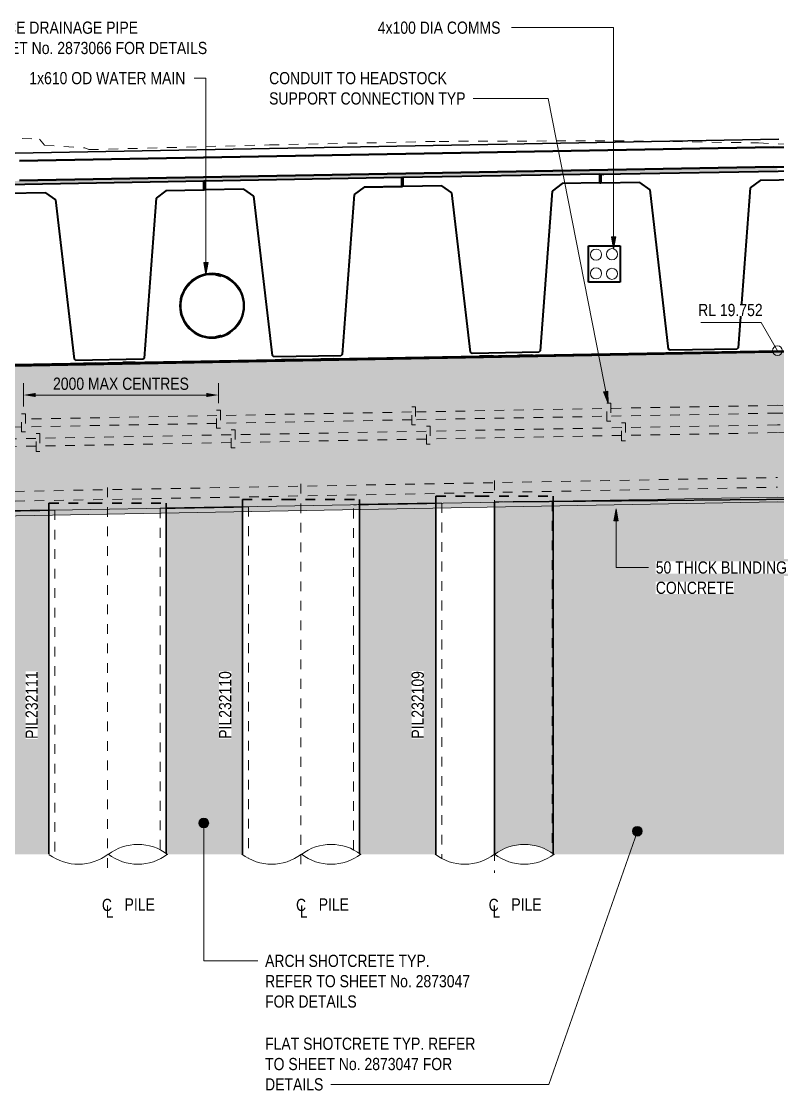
# Model space of a CAD drawing. Header units: metres. Extents: x 1108 to 1189, y -511 to 24.
# Drawn here: x 1159.5 to 1167.25, y 12.16 to 23.13 of the extents above; entities that cross this region are included whole.
import ezdxf

# ---------------------------------------------------------------- set-up
doc = ezdxf.new("R2010")
doc.units = ezdxf.units.M
doc.linetypes.add('JacobsCenter', pattern=[0.015, 0.009, -0.0015, 0.003, -0.0015])
doc.linetypes.add('JacobsDash_2_', pattern=[0.0045, 0.003, -0.0015])
doc.layers.get('Defpoints').update_dxf_attribs({"color": 41})
for name, color, linetype, lineweight in [('A-ANNO-DIMS', 7, 'Continuous', 9), ('A-ANNO-NOTE', 7, 'Continuous', 9), ('A-DETL', 7, 'Continuous', 13), ('A-DETL-GENF', 7, 'Continuous', 9), ('A-FLOR', 7, 'Continuous', 50), ('A-GENM', 7, 'Continuous', 35), ('A-GENM-HDLN', 7, 'JacobsDash_2_', 18), ('G-ANNO-DIMS', 7, 'Continuous', 9), ('G-ANNO-TEXT', 7, 'Continuous', 9), ('S-BEAM', 7, 'Continuous', 50), ('S-BEAM-HDLN', 7, 'JacobsDash_2_', 18), ('S-FNDN', 7, 'Continuous', 50), ('S-FNDN-HDLN', 7, 'JacobsDash_2_', 18), ('S-FNDN-IDEN', 7, 'Continuous', 18)]:
    doc.layers.add(name, color=color, linetype=linetype, lineweight=lineweight)
doc.styles.add('Arial Narrow_1', font='ARIALN.TTF', dxfattribs={"height": 0.125})
doc.dimstyles.new('Dimension_Arc_Length_T__mm_', dxfattribs={"dimscale": 0.3048, "dimtxt": 0.127929, "dimasz": 0.410105, "dimexe": 0.393701, "dimexo": 0.246063, "dimgap": 0.164042, "dimtad": 1, "dimdec": 0, "dimlfac": 1000, "dimzin": 0, "dimdsep": 46, "dimtxsty": 'Arial Narrow_1', "dimsah": 1, "dimcen": 0.09, "dimaunit": 1, "dimadec": 4, "dimazin": 0, "dimtfac": 1, "dimtdec": 4, "dimtix": 1, "dimtmove": 0, "dimatfit": 3, "dimfxl": 1, "dimtvp": 1, "dimtolj": 1, "dimtzin": 0, "dimlwd": 18, "dimlwe": 18, "dimarcsym": 2})

# ---------------------------------------------------------------- blocks, each defined once
blk = doc.blocks.new('01_SFO_FRP_Pile_CastInPlace_CS_BR08 - CAST-IN-PLACE PILE - 1200-8660884-DRG-2873062 - ABUTMENT A ELEVATION')
at = {"layer": 'S-FNDN', "lineweight": 35}
for p, q in [((1118.898, 18.116), (1118.898, 14.588)), ((1120.098, 14.599), (1120.098, 18.138))]:
    blk.add_line(p, q, dxfattribs=at)
at = {"layer": 'S-FNDN-HDLN', "lineweight": 35}
for p, q in [((1118.898, 18.188), (1118.898, 18.116)), ((1118.898, 18.188), (1119.345, 18.188)), ((1119.345, 18.188), (1120.098, 18.188)), ((1120.098, 18.138), (1120.098, 18.188))]:
    blk.add_line(p, q, dxfattribs=at)
blk = doc.blocks.new('01_SFO_FRP_Pile_CastInPlace_CS_BR08 - CAST-IN-PLACE PILE - 1200-8661059-DRG-2873062 - ABUTMENT A ELEVATION')
at = {"layer": 'S-FNDN', "lineweight": 35}
for p, q in [((1120.881, 18.152), (1120.881, 14.583)), ((1122.081, 14.596), (1122.081, 18.174))]:
    blk.add_line(p, q, dxfattribs=at)
at = {"layer": 'S-FNDN-HDLN', "lineweight": 35}
for p, q in [((1120.881, 18.225), (1120.881, 18.152)), ((1120.881, 18.225), (1121.328, 18.225)), ((1121.328, 18.225), (1122.081, 18.225)), ((1122.081, 18.174), (1122.081, 18.225))]:
    blk.add_line(p, q, dxfattribs=at)
blk = doc.blocks.new('01_SFO_FRP_Pile_CastInPlace_CS_BR08 - CAST-IN-PLACE PILE - 1200-8661047-DRG-2873062 - ABUTMENT A ELEVATION')
at = {"layer": 'S-FNDN', "lineweight": 35}
for p, q in [((1124.064, 18.206), (1124.064, 18.21)), ((1122.864, 18.188), (1122.864, 14.581))]:
    blk.add_line(p, q, dxfattribs=at)
at = {"layer": 'S-FNDN-HDLN', "lineweight": 35}
for p, q in [((1122.864, 18.261), (1122.864, 18.188)), ((1122.864, 18.261), (1123.311, 18.261)), ((1123.311, 18.261), (1124.064, 18.261)), ((1124.064, 18.21), (1124.064, 18.261)), ((1124.064, 14.594), (1124.064, 18.206))]:
    blk.add_line(p, q, dxfattribs=at)
blk = doc.blocks.new('20_SFR_WSC_ShotcreteWall_Flat_Datum - FlatWall_PileSize_1200-6279977-DRG-2873062 - ABUTMENT A ELEVATION')
at = {"layer": 'A-GENM', "linetype": 'JacobsDash_2_', "lineweight": 18, "true_color": 0x9ab29e}
blk.add_hatch(color=253, dxfattribs=at).paths.add_polyline_path([(1127.423, 14.487), (1127.496, 14.487), (1127.568, 14.497), (1127.637, 14.518), (1127.703, 14.548), (1127.764, 14.588), (1127.764, 18.222), (1127.214, 18.234), (1123.656, 18.203), (1123.464, 18.199), (1123.465, 14.588), (1123.526, 14.627), (1123.592, 14.657), (1123.661, 14.678), (1123.733, 14.688), (1123.806, 14.688), (1123.878, 14.678), (1123.948, 14.657), (1124.014, 14.627), (1124.075, 14.588), (1127.154, 14.588), (1127.215, 14.548), (1127.281, 14.518), (1127.355, 14.497)])
at = {"layer": 'A-GENM', "color": 252, "true_color": 0x888888}
for p, q in [((1127.214, 18.234), (1123.656, 18.203)), ((1127.764, 14.587), (1127.764, 18.222)), ((1123.464, 18.199), (1123.464, 14.587))]:
    blk.add_line(p, q, dxfattribs=at)
at = {"layer": 'A-GENM-HDLN', "color": 252, "true_color": 0x888888}
for p, q in [((1124.056, 18.206), (1124.056, 14.6)), ((1127.172, 14.576), (1127.172, 18.233)), ((1127.764, 18.238), (1127.214, 18.234)), ((1127.764, 18.238), (1127.68, 18.238)), ((1127.764, 18.222), (1127.764, 18.238)), ((1123.656, 18.203), (1123.464, 18.201)), ((1123.548, 18.202), (1123.464, 18.201)), ((1123.464, 18.201), (1123.464, 18.199))]:
    blk.add_line(p, q, dxfattribs=at)
blk = doc.blocks.new('Structural Framing 4 - Structural Framing 4-5365932-DRG-2873062 - ABUTMENT A ELEVATION')
at = {"layer": 'S-BEAM'}
blk.add_line((1118.334, 19.595), (1126.501, 19.744), dxfattribs=at)
at = {"layer": 'S-BEAM', "flags": 128}
for points in [[(1120.555, 20.542), (1120.518, 20.537), (1120.459, 20.521), (1120.404, 20.494), (1120.354, 20.457), (1120.313, 20.412), (1120.28, 20.36), (1120.258, 20.303), (1120.246, 20.243), (1120.246, 20.183), (1120.258, 20.123), (1120.28, 20.066), (1120.313, 20.014), (1120.354, 19.969), (1120.404, 19.932), (1120.459, 19.905), (1120.518, 19.889), (1120.555, 19.884)], [(1120.552, 20.542), (1120.593, 20.537), (1120.653, 20.521), (1120.659, 20.518)], [(1120.659, 19.908), (1120.653, 19.905), (1120.593, 19.889), (1120.552, 19.884)]]:
    blk.add_lwpolyline(points, dxfattribs=at)
at = {"layer": 'S-BEAM-HDLN', "color": 8, "true_color": 0x808080}
for p, q in [((1120.575, 20.543), (1120.556, 20.542)), ((1120.556, 19.884), (1120.575, 19.883))]:
    blk.add_line(p, q, dxfattribs=at)
blk = doc.blocks.new('20_SFR_WSC_ShotcreteWall_ArchFlatBack_Datum - ArchWall_PileSize_1200-6845784-DRG-2873062 - ABUTMENT A ELEVATION')
at = {"layer": 'A-GENM', "linetype": 'JacobsDash_2_', "lineweight": 18, "true_color": 0x9ab29e}
blk.add_hatch(color=253, dxfattribs=at).paths.add_polyline_path([(1118.152, 14.588), (1118.899, 14.588), (1118.899, 18.116), (1118.115, 18.101), (1118.115, 14.598), (1118.131, 14.588), (1118.151, 14.588)])
at = {"layer": 'A-GENM', "color": 252, "true_color": 0x888888, "flags": 128}
blk.add_lwpolyline([(1118.899, 18.116), (1118.805, 18.114), (1118.707, 18.112), (1118.607, 18.11), (1118.507, 18.109), (1118.406, 18.107), (1118.306, 18.105), (1118.208, 18.103), (1118.115, 18.101)], dxfattribs=at)
at = {"layer": 'A-GENM-HDLN', "color": 252, "true_color": 0x888888}
for p, q in [((1118.054, 14.634), (1118.054, 18.1)), ((1118.115, 18.101), (1118.113, 18.101)), ((1118.113, 18.101), (1118.113, 14.599)), ((1118.9, 18.116), (1118.899, 18.116)), ((1118.9, 14.588), (1118.9, 18.116)), ((1118.959, 18.117), (1118.959, 14.547))]:
    blk.add_line(p, q, dxfattribs=at)
at = {"layer": 'A-GENM-HDLN', "color": 252, "true_color": 0x888888, "flags": 128}
for points in [[(1118.054, 18.1), (1118.083, 18.101), (1118.102, 18.101), (1118.113, 18.101)], [(1118.9, 18.116), (1118.911, 18.116), (1118.93, 18.116), (1118.959, 18.117)]]:
    blk.add_lwpolyline(points, dxfattribs=at)
blk = doc.blocks.new('20_SFR_WSC_ShotcreteWall_ArchFlatBack_Datum - ArchWall_PileSize_1200-6845785-DRG-2873062 - ABUTMENT A ELEVATION')
at = {"layer": 'A-GENM', "linetype": 'JacobsDash_2_', "lineweight": 18, "true_color": 0x9ab29e}
blk.add_hatch(color=253, dxfattribs=at).paths.add_polyline_path([(1120.882, 14.583), (1120.882, 18.151), (1120.098, 18.137), (1120.098, 14.599), (1120.115, 14.588), (1120.875, 14.588)])
at = {"layer": 'A-GENM', "color": 252, "true_color": 0x888888, "flags": 128}
blk.add_lwpolyline([(1120.882, 18.151), (1120.788, 18.149), (1120.69, 18.148), (1120.59, 18.146), (1120.49, 18.144), (1120.389, 18.142), (1120.289, 18.141), (1120.191, 18.139), (1120.098, 18.137)], dxfattribs=at)
at = {"layer": 'A-GENM-HDLN', "color": 252, "true_color": 0x888888}
for p, q in [((1120.037, 14.635), (1120.037, 18.136)), ((1120.098, 18.137), (1120.096, 18.137)), ((1120.096, 18.137), (1120.096, 14.6)), ((1120.883, 18.151), (1120.882, 18.151)), ((1120.883, 14.582), (1120.883, 18.151)), ((1120.942, 18.152), (1120.942, 14.545))]:
    blk.add_line(p, q, dxfattribs=at)
at = {"layer": 'A-GENM-HDLN', "color": 252, "true_color": 0x888888, "flags": 128}
for points in [[(1120.037, 18.136), (1120.066, 18.137), (1120.085, 18.137), (1120.096, 18.137)], [(1120.883, 18.151), (1120.894, 18.151), (1120.913, 18.152), (1120.942, 18.152)]]:
    blk.add_lwpolyline(points, dxfattribs=at)
blk = doc.blocks.new('20_SFR_WSC_ShotcreteWall_ArchFlatBack_Datum - ArchWall_PileSize_1200-6845786-DRG-2873062 - ABUTMENT A ELEVATION')
at = {"layer": 'A-GENM', "linetype": 'JacobsDash_2_', "lineweight": 18, "true_color": 0x9ab29e}
blk.add_hatch(color=253, dxfattribs=at).paths.add_polyline_path([(1122.865, 14.581), (1122.865, 18.188), (1122.081, 18.174), (1122.081, 14.596), (1122.095, 14.588), (1122.855, 14.588)])
at = {"layer": 'A-GENM', "color": 252, "true_color": 0x888888, "flags": 128}
blk.add_lwpolyline([(1122.865, 18.188), (1122.771, 18.186), (1122.673, 18.184), (1122.574, 18.182), (1122.473, 18.181), (1122.372, 18.179), (1122.272, 18.177), (1122.174, 18.175), (1122.081, 18.174)], dxfattribs=at)
at = {"layer": 'A-GENM-HDLN', "color": 252, "true_color": 0x888888}
for p, q in [((1122.02, 14.633), (1122.02, 18.173)), ((1122.081, 18.174), (1122.079, 18.174)), ((1122.079, 18.174), (1122.079, 14.598)), ((1122.866, 18.188), (1122.865, 18.188)), ((1122.866, 14.58), (1122.866, 18.188)), ((1122.925, 18.189), (1122.925, 14.544))]:
    blk.add_line(p, q, dxfattribs=at)
at = {"layer": 'A-GENM-HDLN', "color": 252, "true_color": 0x888888, "flags": 128}
for points in [[(1122.02, 18.173), (1122.049, 18.173), (1122.068, 18.174), (1122.079, 18.174)], [(1122.866, 18.188), (1122.877, 18.188), (1122.897, 18.188), (1122.925, 18.189)]]:
    blk.add_lwpolyline(points, dxfattribs=at)
blk = doc.blocks.new('05_SFO_BPE_Twin_Pedestal_Sq125_CS_BR13-1 - 525 Wide Pedestal _125L x 125W x20H_-5992202-DRG-2873062 - ABUTMENT A ELEVATION')
at = {"layer": 'S-FNDN'}
for p, q in [((1121.28, 19.659), (1121.407, 19.661)), ((1121.686, 19.667), (1121.813, 19.669))]:
    blk.add_line(p, q, dxfattribs=at)
at = {"layer": 'S-FNDN-HDLN', "lineweight": 35}
for p, q in [((1121.424, 19.662), (1121.407, 19.661)), ((1121.545, 19.664), (1121.552, 19.664)), ((1121.555, 19.664), (1121.552, 19.664)), ((1121.565, 19.664), (1121.555, 19.664)), ((1121.83, 19.669), (1121.813, 19.669))]:
    blk.add_line(p, q, dxfattribs=at)
blk = doc.blocks.new('05_SFO_BPE_Twin_Pedestal_Sq125_CS_BR13-1 - 525 Wide Pedestal _125L x 125W x20H_-V10-DRG-2873062 - ABUTMENT A ELEVATION')
at = {"layer": 'S-FNDN'}
for p, q in [((1123.31, 19.696), (1123.436, 19.699)), ((1123.715, 19.704), (1123.842, 19.706))]:
    blk.add_line(p, q, dxfattribs=at)
at = {"layer": 'S-FNDN-HDLN', "lineweight": 35}
for p, q in [((1123.454, 19.699), (1123.436, 19.699)), ((1123.575, 19.701), (1123.582, 19.701)), ((1123.585, 19.701), (1123.582, 19.701)), ((1123.594, 19.702), (1123.585, 19.701)), ((1123.86, 19.706), (1123.842, 19.706))]:
    blk.add_line(p, q, dxfattribs=at)
blk = doc.blocks.new('05_SFO_BPE_Twin_Pedestal_Sq125_CS_BR13-1 - 525 Wide Pedestal _125L x 125W x20H_-V15-DRG-2873062 - ABUTMENT A ELEVATION')
at = {"layer": 'S-FNDN'}
for p, q in [((1119.656, 19.63), (1119.783, 19.632)), ((1119.251, 19.622), (1119.377, 19.625))]:
    blk.add_line(p, q, dxfattribs=at)
at = {"layer": 'S-FNDN-HDLN', "lineweight": 35}
for p, q in [((1119.801, 19.632), (1119.783, 19.632)), ((1119.395, 19.625), (1119.377, 19.625)), ((1119.516, 19.627), (1119.523, 19.627)), ((1119.526, 19.627), (1119.523, 19.627)), ((1119.535, 19.628), (1119.526, 19.627))]:
    blk.add_line(p, q, dxfattribs=at)
blk = doc.blocks.new('CS_DET_Pile-Column_BreakLine - CS_Tubular BreakLine-V21-DRG-2873062 - ABUTMENT A ELEVATION')
at = {"layer": 'A-DETL-GENF', "lineweight": 18}
for centre, start, end in [((1119.2, 14.992), 233.8437, 307.0427), ((1119.81, 14.183), 52.9573, 127.0427), ((1119.81, 14.992), 232.9573, 307.0427)]:
    blk.add_arc(centre, 0.506, start, end, dxfattribs=at)
blk = doc.blocks.new('CS_DET_Pile-Column_BreakLine - CS_Tubular BreakLine-V22-DRG-2873062 - ABUTMENT A ELEVATION')
at = {"layer": 'A-DETL-GENF', "lineweight": 18}
for centre, start, end in [((1121.18, 14.992), 232.9573, 307.0427), ((1121.79, 14.183), 52.9573, 127.0427), ((1121.79, 14.992), 232.9573, 307.0427)]:
    blk.add_arc(centre, 0.506, start, end, dxfattribs=at)
blk = doc.blocks.new('CS_DET_Pile-Column_BreakLine - CS_Tubular BreakLine-V23-DRG-2873062 - ABUTMENT A ELEVATION')
at = {"layer": 'A-DETL-GENF', "lineweight": 18}
for centre, start, end in [((1123.16, 14.992), 232.9573, 307.0427), ((1123.77, 14.183), 52.9573, 127.0427), ((1123.77, 14.992), 232.9573, 307.0427)]:
    blk.add_arc(centre, 0.506, start, end, dxfattribs=at)
blk = doc.blocks.new('CS_Annot_Centreline Symbol1 - CS_Annot_Centreline Symbol 2-5069981-DRG-2873062 - ABUTMENT A ELEVATION')
at = {"layer": 'A-ANNO-NOTE', "char_height": 0.125, "attachment_point": 1, "style": 'Arial Narrow_1'}
for s, insert, width in [('C  ', (1113.492, 14.131), 0.22046), ('L', (1113.531, 14.064), 0.0962)]:
    blk.add_mtext(s, dxfattribs=dict(at, insert=insert, width=width))
blk = doc.blocks.new('DIMBLOCK32-DRG-2873062 - ABUTMENT A ELEVATION')
at = {"layer": 'A-ANNO-DIMS', "color": 0, "lineweight": 18, "transparency": 16777216}
for p, q in [((1159.525, 19.18), (1159.525, 19.418)), ((1161.525, 19.216), (1161.525, 19.418)), ((1159.65, 19.298), (1161.4, 19.298))]:
    blk.add_line(p, q, dxfattribs=at)
at = {"layer": 'A-ANNO-DIMS', "color": 0, "transparency": 16777216}
for points in [[(1159.65, 19.319), (1159.65, 19.277), (1159.525, 19.298)], [(1161.4, 19.319), (1161.4, 19.277), (1161.525, 19.298)]]:
    blk.add_solid(points, dxfattribs=at)
at = {"layer": 'Defpoints', "color": 0, "transparency": 16777216}
for p in [(1161.525, 19.298), (1159.525, 19.105), (1161.525, 19.141)]:
    blk.add_point(p, dxfattribs=at)
at = {"layer": 'A-ANNO-DIMS', "color": 0, "lineweight": 18, "transparency": 16777216, "insert": (1160.525, 19.413), "char_height": 0.125, "width": 1.6716, "attachment_point": 5, "style": 'Arial Narrow_1'}
blk.add_mtext('\\A1;2000 MAX CENTRES', dxfattribs=at)

msp = doc.modelspace()

# ---------------------------------------------------------------- hatches: boundary and pattern name
at = {"layer": 'A-DETL-GENF'}
h = msp.add_hatch(dxfattribs=at)
h.set_pattern_fill('FP_3', color=256, style=0, pattern_type=2)
h.set_pattern_definition([(0, (1168.8137, 10.849), (0.4064, 0.1016), [0.01676, -0.28804, 0.01676, -0.28804, -1.626]), (0, (1168.8137, 10.849), (0.4064, 0.1016), [-0.6096, 0.01676, -0.59284, 0.01676, -0.28804, -0.7112]), (0, (1168.8137, 10.849), (0.4064, 0.1016), [-1.524, 0.01676, -0.18644, 0.01676, -0.49124]), (120, (1168.9657, 10.9), (-0.2911882, 0.3011527), [0.01676, -0.28804, 0.01676, -0.28804, -1.626]), (120, (1168.9657, 10.9), (-0.2911882, 0.3011527), [-0.6096, 0.01676, -0.59284, 0.01676, -0.28804, -0.7112]), (120, (1168.9657, 10.9), (-0.2911882, 0.3011527), [-1.524, 0.01676, -0.18644, 0.01676, -0.49124]), (240, (1169.0167, 11.103), (-0.1152118, -0.4027527), [0.01676, -0.28804, 0.01676, -0.28804, -1.626]), (240, (1169.0167, 11.103), (-0.1152118, -0.4027527), [-0.6096, 0.01676, -0.59284, 0.01676, -0.28804, -0.7112]), (240, (1169.0167, 11.103), (-0.1152118, -0.4027527), [-1.524, 0.01676, -0.18644, 0.01676, -0.49124])])
h.paths.add_polyline_path([(1184.0061, 17.8396), (1184.0061, 17.8896), (1176.1646, 18.0592), (1176.1647, 18.0092), (1177.3642, 17.9833), (1177.3642, 18.0327), (1178.1949, 18.015), (1178.1954, 17.9653), (1179.3938, 17.9394), (1179.3938, 17.9882), (1180.2244, 17.9712), (1180.2248, 17.9214), (1181.4233, 17.8955), (1181.4233, 17.9439), (1182.2563, 17.9265), (1182.2567, 17.8774), (1184.0042, 17.8396)])
h.paths.add_polyline_path([(1153.2421, 17.9467), (1155.0401, 17.9795), (1155.0401, 18.0285), (1155.8219, 18.0432), (1155.8219, 17.9937), (1157.0207, 18.0156), (1157.0207, 18.0649), (1157.8049, 18.0794), (1157.8049, 18.0299), (1159.0037, 18.0518), (1159.0037, 18.1012), (1159.7879, 18.1159), (1159.7879, 18.066), (1160.9867, 18.0879), (1160.9867, 18.1372), (1161.7709, 18.1512), (1161.7709, 18.1022), (1162.9697, 18.1241), (1162.9697, 18.1738), (1163.7539, 18.1876), (1163.7539, 18.1384), (1164.3528, 18.1493), (1164.3528, 18.1993), (1153.2421, 17.9967)])
h.paths.add_polyline_path([(1175.3348, 18.0272), (1175.3348, 18.0766), (1175.4307, 18.0751), (1168.6526, 18.2218), (1168.6526, 18.1718), (1169.2525, 18.1588), (1169.2525, 18.2087), (1170.077, 18.1906), (1170.0775, 18.141), (1171.2759, 18.115), (1171.2759, 18.1648), (1172.1065, 18.1469), (1172.1069, 18.097), (1173.3054, 18.0711), (1173.3054, 18.1205), (1174.136, 18.1031), (1174.1364, 18.0531), (1175.3305, 18.0273)])
h.paths.add_polyline_path([(1164.5445, 18.2028), (1168.0893, 18.234), (1167.2506, 18.2521), (1164.6149, 18.2041)])
at = {"layer": 'G-ANNO-TEXT'}
for points in [[(1165.5736, 20.7945), (1165.5957, 20.9195), (1165.5516, 20.9195)], [(1161.3956, 20.532), (1161.4176, 20.657), (1161.3735, 20.657)], [(1165.5173, 19.2107), (1165.5149, 19.3376), (1165.4717, 19.3291)], [(1165.5993, 18.1312), (1165.5773, 18.0062), (1165.6214, 18.0062)]]:
    msp.add_hatch(color=256, dxfattribs=at).paths.add_polyline_path(points)
h = msp.add_hatch(color=256, dxfattribs=at)
edge = h.paths.add_edge_path()
edge.add_arc((1161.3741, 14.9077), 0.05, 0, 360)
h = msp.add_hatch(color=256, dxfattribs=at)
edge = h.paths.add_edge_path()
edge.add_arc((1165.8174, 14.8245), 0.05, 0, 360)
at = {"layer": 'S-BEAM', "lineweight": 5, "true_color": 0xc0c0c0}
for points in [[(1153.2411, 19.5824), (1153.2482, 21.2558), (1153.2678, 21.2558), (1153.2662, 21.3456), (1155.2869, 21.3809), (1155.2957, 21.3802), (1157.3162, 21.4155), (1157.3248, 21.4149), (1157.3247, 21.4168), (1159.3455, 21.4522), (1159.3543, 21.4515), (1159.3542, 21.4552), (1161.375, 21.4905), (1161.3837, 21.4899), (1161.3837, 21.4923), (1163.4045, 21.5277), (1163.4132, 21.527), (1163.4131, 21.5279), (1165.434, 21.5632), (1165.4789, 21.5602), (1167.2531, 21.5914), (1167.253, 21.6369), (1153.2412, 21.3811), (1153.2412, 21.3872), (1153.24, 21.3872), (1153.2411, 19.5891)], [(1161.4445, 19.8852), (1161.4844, 19.8893), (1161.5413, 19.9053), (1161.547, 19.9081), (1161.5206, 19.9001), (1161.4569, 19.8941), (1161.394, 19.9008), (1161.3363, 19.9183), (1161.2812, 19.9478), (1161.2328, 19.9874), (1161.1932, 20.0358), (1161.1637, 20.0909), (1161.1455, 20.1508), (1161.1394, 20.213), (1161.1462, 20.2774), (1161.1637, 20.3351), (1161.1947, 20.3921), (1161.2328, 20.4386), (1161.2812, 20.4782), (1161.3363, 20.5077), (1161.3962, 20.5259), (1161.4584, 20.532), (1161.5228, 20.5252), (1161.5471, 20.5179), (1161.5413, 20.5207), (1161.4819, 20.5374), (1161.4445, 20.5408), (1161.4045, 20.5367), (1161.3476, 20.5207), (1161.2923, 20.4936), (1161.243, 20.4569), (1161.2014, 20.4119), (1161.1689, 20.3601), (1161.1464, 20.3028), (1161.1352, 20.2434), (1161.1352, 20.1826), (1161.1465, 20.1227), (1161.1689, 20.0659), (1161.2014, 20.0141), (1161.2441, 19.9684), (1161.2923, 19.9324), (1161.3476, 19.9053), (1161.4099, 19.8884), (1161.43, 19.8865)], [(1153.2421, 17.9967), (1167.2542, 18.2522), (1167.2542, 19.7524), (1167.2468, 19.7523), (1153.2412, 19.4969), (1153.2416, 18.8556)], [(1184.0061, 17.8896), (1184.0061, 19.3899), (1167.2543, 19.7524), (1167.2542, 18.252), (1183.0494, 17.9103)]]:
    msp.add_hatch(color=9, dxfattribs=at).paths.add_polyline_path(points)

# ---------------------------------------------------------------- linework, layer by layer
at = {"layer": 'A-DETL', "color": 8, "linetype": 'JacobsDash_2_', "lineweight": 18, "true_color": 0x808080}
for p, q in [((1158.5123, 21.9634), (1159.6916, 21.9234)), ((1159.6916, 21.9234), (1159.741, 21.8602)), ((1159.741, 21.8602), (1160.1551, 21.8329)), ((1160.1551, 21.8329), (1160.1962, 21.8146)), ((1160.1962, 21.8146), (1162.0456, 21.8631)), ((1162.0456, 21.8631), (1163.7852, 21.8993)), ((1163.7852, 21.8993), (1165.5802, 21.9061)), ((1165.5802, 21.9061), (1167.06, 21.8836)), ((1167.06, 21.8836), (1171.3152, 21.6812))]:
    msp.add_line(p, q, dxfattribs=at)
at = {"layer": 'A-DETL', "lineweight": 35}
for p, q in [((1159.1405, 21.7735), (1167.2663, 21.9219)), ((1164.9528, 18.2206), (1164.9528, 14.5856))]:
    msp.add_line(p, q, dxfattribs=at)
at = {"layer": 'A-DETL', "lineweight": 40}
for p, q in [((1163.4027, 21.5278), (1161.3837, 21.4923)), ((1163.4045, 21.4377), (1163.4027, 21.5278)), ((1165.4321, 21.5633), (1163.4131, 21.5279)), ((1163.4131, 21.5279), (1163.4149, 21.4379)), ((1165.4339, 21.4733), (1165.4321, 21.5633)), ((1167.4617, 21.595), (1165.4427, 21.5596)), ((1165.4427, 21.5596), (1165.4444, 21.4696)), ((1167.0747, 21.4982), (1166.9748, 21.4214)), ((1167.4635, 21.505), (1167.0747, 21.4982)), ((1161.3732, 21.4907), (1159.3542, 21.4552)), ((1160.9863, 21.3938), (1160.8864, 21.317)), ((1161.375, 21.4006), (1160.9863, 21.3938)), ((1161.375, 21.4006), (1161.3732, 21.4907)), ((1161.3854, 21.4023), (1161.375, 21.4006)), ((1161.3837, 21.4923), (1161.3854, 21.4023)), ((1161.7848, 21.4093), (1161.3854, 21.4023)), ((1161.8878, 21.3361), (1161.7848, 21.4093)), ((1163.0157, 21.4309), (1162.9158, 21.3541)), ((1163.8143, 21.4449), (1163.0157, 21.4309)), ((1163.0157, 21.4309), (1163.4045, 21.4377)), ((1163.9173, 21.3717), (1163.8143, 21.4449)), ((1164.9453, 21.3897), (1164.8212, 19.75)), ((1165.0452, 21.4665), (1164.9453, 21.3897)), ((1165.4339, 21.4733), (1165.0452, 21.4665)), ((1165.4444, 21.4696), (1165.4339, 21.4733)), ((1165.8438, 21.4766), (1165.4444, 21.4696)), ((1165.9468, 21.4034), (1165.8438, 21.4766)), ((1166.1373, 19.7693), (1165.9468, 21.4034)), ((1166.9748, 21.4214), (1166.8507, 19.7818)), ((1159.7554, 21.3722), (1159.356, 21.3652)), ((1159.8584, 21.299), (1159.7554, 21.3722)), ((1160.0488, 19.6649), (1159.8584, 21.299)), ((1160.8864, 21.317), (1160.7623, 19.6774)), ((1162.0783, 19.702), (1161.8878, 21.3361)), ((1162.9158, 21.3541), (1162.7917, 19.7145)), ((1164.1077, 19.7376), (1163.9173, 21.3717)), ((1165.3159, 20.4542), (1165.3159, 20.8292)), ((1165.3159, 20.8292), (1165.6409, 20.8292)), ((1165.6409, 20.8292), (1165.6409, 20.4542)), ((1165.6409, 20.4542), (1165.3159, 20.4542)), ((1153.2408, 19.4969), (1167.2531, 19.7524)), ((1164.8212, 19.75), (1164.8069, 19.7368)), ((1166.152, 19.7565), (1166.1373, 19.7693)), ((1166.8365, 19.7685), (1166.152, 19.7565)), ((1166.8507, 19.7818), (1166.8365, 19.7685)), ((1167.2531, 19.7524), (1184.0054, 19.3899)), ((1160.0636, 19.6521), (1160.0488, 19.6649)), ((1160.748, 19.6641), (1160.0636, 19.6521)), ((1160.7623, 19.6774), (1160.748, 19.6641)), ((1162.093, 19.6892), (1162.0783, 19.702)), ((1162.7775, 19.7012), (1162.093, 19.6892)), ((1162.7917, 19.7145), (1162.7775, 19.7012)), ((1164.1225, 19.7248), (1164.1077, 19.7376)), ((1164.8069, 19.7368), (1164.1225, 19.7248))]:
    msp.add_line(p, q, dxfattribs=at)
at = {"layer": 'A-DETL', "color": 143, "linetype": 'JacobsDash_2_', "lineweight": 18, "true_color": 0x78aac8}
for p, q in [((1167.2522, 19.1923), (1163.5436, 19.1247)), ((1165.5049, 19.2144), (1165.5449, 19.2144)), ((1165.5049, 19.0294), (1165.5049, 19.2144)), ((1165.5449, 19.2144), (1165.5449, 19.0294)), ((1167.5071, 19.1868), (1167.2522, 19.1923)), ((1159.5049, 19.105), (1159.5449, 19.105)), ((1159.5049, 18.92), (1159.5049, 19.105)), ((1159.5449, 19.105), (1159.5449, 18.92)), ((1161.5089, 19.0876), (1159.5492, 19.0519)), ((1161.5049, 19.1415), (1161.5449, 19.1415)), ((1161.5049, 18.9565), (1161.5049, 19.1415)), ((1163.5036, 19.124), (1161.5439, 19.0882)), ((1161.5449, 19.1415), (1161.5449, 18.9565)), ((1163.5049, 19.1779), (1163.5449, 19.1779)), ((1163.5049, 18.9929), (1163.5049, 19.1779)), ((1163.5449, 19.1779), (1163.5449, 18.9929)), ((1167.252, 19.1123), (1163.5462, 19.0447)), ((1167.507, 19.1068), (1167.252, 19.1123)), ((1159.5069, 18.9711), (1157.5372, 18.9352)), ((1161.5065, 19.0075), (1159.5469, 18.9718)), ((1163.5062, 19.044), (1161.5515, 19.0084)), ((1163.5449, 18.9929), (1163.5049, 18.9929)), ((1163.6549, 18.9779), (1163.6949, 18.9779)), ((1163.6549, 18.7929), (1163.6549, 18.9779)), ((1163.6949, 18.9779), (1163.6949, 18.7929)), ((1165.5449, 19.0294), (1165.5049, 19.0294)), ((1165.6549, 19.0144), (1165.6949, 19.0144)), ((1165.6549, 18.8294), (1165.6549, 19.0144)), ((1165.6949, 19.0144), (1165.6949, 18.8294)), ((1167.2518, 18.9923), (1165.6971, 18.9639)), ((1181.6788, 18.6801), (1167.2518, 18.9923)), ((1163.6524, 18.9266), (1157.6945, 18.818)), ((1159.5449, 18.92), (1159.5049, 18.92)), ((1159.6549, 18.905), (1159.6949, 18.905)), ((1159.6549, 18.72), (1159.6549, 18.905)), ((1159.6949, 18.905), (1159.6949, 18.72)), ((1161.5449, 18.9565), (1161.5049, 18.9565)), ((1161.6549, 18.9414), (1161.6949, 18.9414)), ((1161.6549, 18.7564), (1161.6549, 18.9414)), ((1161.6949, 18.9414), (1161.6949, 18.7564)), ((1165.6569, 18.8832), (1163.6923, 18.8474)), ((1165.6571, 18.9632), (1163.7024, 18.9276)), ((1167.2517, 18.9123), (1165.6969, 18.8839)), ((1181.7588, 18.5983), (1167.2517, 18.9123)), ((1163.6523, 18.8466), (1157.6945, 18.738)), ((1161.6949, 18.7564), (1161.6549, 18.7564)), ((1163.6949, 18.7929), (1163.6549, 18.7929)), ((1165.6949, 18.8294), (1165.6549, 18.8294)), ((1159.6949, 18.72), (1159.6549, 18.72))]:
    msp.add_line(p, q, dxfattribs=at)
at = {"layer": 'A-DETL', "color": 7, "lineweight": 9, "true_color": 0xffffff}
msp.add_line((1159.5249, 19.105), (1159.5249, 19.1066), dxfattribs=at)
at = {"layer": 'A-DETL', "color": 164, "linetype": 'JacobsDash_2_', "lineweight": 9, "true_color": 0x002699}
for p, q in [((1153.2385, 18.1967), (1167.2516, 18.4522)), ((1153.2403, 18.0967), (1167.2534, 18.3522))]:
    msp.add_line(p, q, dxfattribs=at)
at = {"layer": 'A-DETL', "linetype": 'JacobsCenter'}
for p, q in [((1160.3868, 18.3493), (1160.3868, 14.3974)), ((1162.3699, 18.3864), (1162.3699, 14.3974)), ((1164.3528, 18.4206), (1164.3528, 14.3974))]:
    msp.add_line(p, q, dxfattribs=at)
at = {"layer": 'A-DETL', "lineweight": 18}
for p, q in [((1167.2506, 18.2521), (1153.2421, 17.9967)), ((1184.0061, 17.8896), (1167.2506, 18.2521)), ((1153.2421, 17.9467), (1167.2506, 18.2021)), ((1167.2506, 18.2021), (1184.0061, 17.8396))]:
    msp.add_line(p, q, dxfattribs=at)
at = {"layer": 'A-DETL', "color": 32, "lineweight": 18, "true_color": 0xcc6600}
for centre, start, end in [((1165.3939, 20.7382), 0, 180), ((1165.3939, 20.7382), 180, 360), ((1165.5568, 20.742), 0, 180), ((1165.5568, 20.742), 180, 360), ((1165.3939, 20.5451), 0, 180), ((1165.3939, 20.5451), 180, 360), ((1165.5568, 20.5413), 0, 180), ((1165.5568, 20.5413), 180, 360)]:
    msp.add_arc(centre, 0.057, start, end, dxfattribs=at)
at = {"layer": 'A-DETL', "lineweight": 40}
for start, end in [(360, 180), (180, 0)]:
    msp.add_arc((1161.4584, 20.213), 0.33, start, end, dxfattribs=at)
at = {"layer": 'A-DETL', "color": 7, "lineweight": 9, "true_color": 0xffffff}
for start, end in [(0, 180), (180, 0)]:
    msp.add_arc((1161.4584, 20.213), 0.319, start, end, dxfattribs=at)
at = {"layer": 'A-FLOR'}
for p, q in [((1167.2113, 21.8395), (1159.4851, 21.6986)), ((1167.6886, 21.8294), (1167.2113, 21.8395)), ((1159.4851, 21.4986), (1167.2113, 21.6395)), ((1167.2113, 21.6395), (1167.6886, 21.6294))]:
    msp.add_line(p, q, dxfattribs=at)
at = {"layer": 'G-ANNO-DIMS', "lineweight": 18}
for p, q in [((1167.0865, 20.041), (1166.4667, 20.041)), ((1167.2531, 19.7524), (1167.0865, 20.041))]:
    msp.add_line(p, q, dxfattribs=at)
msp.add_circle((1167.2531, 19.7524), 0.05, dxfattribs=at)
at = {"layer": 'G-ANNO-TEXT'}
for p, q in [((1164.6345, 23.0656), (1164.5283, 23.0656)), ((1165.5736, 23.0656), (1164.6345, 23.0656)), ((1165.5736, 20.7945), (1165.5736, 23.0656)), ((1161.2764, 22.548), (1161.2746, 22.548)), ((1161.3956, 22.548), (1161.2764, 22.548)), ((1161.3956, 20.532), (1161.3956, 22.548)), ((1164.1985, 22.3397), (1164.1355, 22.3397)), ((1164.9046, 22.3397), (1164.1985, 22.3397)), ((1165.5173, 19.2107), (1164.9046, 22.3397)), ((1165.5957, 20.9195), (1165.5516, 20.9195)), ((1165.5516, 20.9195), (1165.5736, 20.7945)), ((1165.5736, 20.7945), (1165.5957, 20.9195)), ((1161.4176, 20.657), (1161.3735, 20.657)), ((1161.3735, 20.657), (1161.3956, 20.532)), ((1161.3956, 20.532), (1161.4176, 20.657)), ((1165.5149, 19.3376), (1165.4717, 19.3291)), ((1165.4717, 19.3291), (1165.5173, 19.2107)), ((1165.5173, 19.2107), (1165.5149, 19.3376)), ((1165.5993, 18.1312), (1165.5773, 18.0062)), ((1165.6214, 18.0062), (1165.5993, 18.1312)), ((1165.5993, 18.1312), (1165.5993, 17.5295)), ((1165.5773, 18.0062), (1165.6214, 18.0062)), ((1165.5993, 17.5295), (1165.9309, 17.5295)), ((1161.3741, 14.9077), (1161.3741, 13.4948)), ((1165.8174, 14.8245), (1164.9094, 12.2284)), ((1161.3741, 13.4948), (1161.9269, 13.4948)), ((1164.2422, 12.2284), (1162.6756, 12.2284)), ((1164.9094, 12.2284), (1164.2422, 12.2284))]:
    msp.add_line(p, q, dxfattribs=at)
for centre in [(1161.3741, 14.9077), (1165.8174, 14.8245)]:
    msp.add_circle(centre, 0.05, dxfattribs=at)
at = {"layer": 'S-BEAM'}
for p, q in [((1163.4132, 21.527), (1163.4027, 21.5278)), ((1165.4747, 21.5602), (1165.4321, 21.5633)), ((1161.3837, 21.4899), (1161.3732, 21.4907)), ((1163.4056, 21.4377), (1163.4045, 21.4378)), ((1165.4443, 21.4726), (1165.434, 21.4733))]:
    msp.add_line(p, q, dxfattribs=at)
at = {"layer": 'S-BEAM-HDLN', "color": 8, "true_color": 0x808080}
for p, q in [((1163.4027, 21.5237), (1163.4132, 21.5239)), ((1165.4322, 21.5592), (1165.4427, 21.5594)), ((1161.3733, 21.4866), (1161.3838, 21.4868))]:
    msp.add_line(p, q, dxfattribs=at)

# ---------------------------------------------------------------- block references
at = {"layer": 'A-ANNO-NOTE'}
for p in [(46.8375, 0), (48.827, 0), (50.8013, 0)]:
    msp.add_blockref('CS_Annot_Centreline Symbol1 - CS_Annot_Centreline Symbol 2-5069981-DRG-2873062 - ABUTMENT A ELEVATION', p, dxfattribs=at)
at = {"layer": 'A-DETL-GENF'}
for name in ['CS_DET_Pile-Column_BreakLine - CS_Tubular BreakLine-V21-DRG-2873062 - ABUTMENT A ELEVATION', 'CS_DET_Pile-Column_BreakLine - CS_Tubular BreakLine-V22-DRG-2873062 - ABUTMENT A ELEVATION', 'CS_DET_Pile-Column_BreakLine - CS_Tubular BreakLine-V23-DRG-2873062 - ABUTMENT A ELEVATION']:
    msp.add_blockref(name, (40.8887, 0), dxfattribs=at)
at = {"layer": 'A-GENM-HDLN', "color": 252, "true_color": 0x888888}
for name in ['20_SFR_WSC_ShotcreteWall_Flat_Datum - FlatWall_PileSize_1200-6279977-DRG-2873062 - ABUTMENT A ELEVATION', '20_SFR_WSC_ShotcreteWall_ArchFlatBack_Datum - ArchWall_PileSize_1200-6845784-DRG-2873062 - ABUTMENT A ELEVATION', '20_SFR_WSC_ShotcreteWall_ArchFlatBack_Datum - ArchWall_PileSize_1200-6845785-DRG-2873062 - ABUTMENT A ELEVATION', '20_SFR_WSC_ShotcreteWall_ArchFlatBack_Datum - ArchWall_PileSize_1200-6845786-DRG-2873062 - ABUTMENT A ELEVATION']:
    msp.add_blockref(name, (40.8887, 0), dxfattribs=at)
at = {"layer": 'S-BEAM-HDLN', "color": 8, "true_color": 0x808080}
msp.add_blockref('Structural Framing 4 - Structural Framing 4-5365932-DRG-2873062 - ABUTMENT A ELEVATION', (40.8887, 0), dxfattribs=at)
at = {"layer": 'S-FNDN-HDLN', "lineweight": 35}
for name in ['05_SFO_BPE_Twin_Pedestal_Sq125_CS_BR13-1 - 525 Wide Pedestal _125L x 125W x20H_-V15-DRG-2873062 - ABUTMENT A ELEVATION', '05_SFO_BPE_Twin_Pedestal_Sq125_CS_BR13-1 - 525 Wide Pedestal _125L x 125W x20H_-5992202-DRG-2873062 - ABUTMENT A ELEVATION', '05_SFO_BPE_Twin_Pedestal_Sq125_CS_BR13-1 - 525 Wide Pedestal _125L x 125W x20H_-V10-DRG-2873062 - ABUTMENT A ELEVATION', '01_SFO_FRP_Pile_CastInPlace_CS_BR08 - CAST-IN-PLACE PILE - 1200-8661059-DRG-2873062 - ABUTMENT A ELEVATION', '01_SFO_FRP_Pile_CastInPlace_CS_BR08 - CAST-IN-PLACE PILE - 1200-8661047-DRG-2873062 - ABUTMENT A ELEVATION', '01_SFO_FRP_Pile_CastInPlace_CS_BR08 - CAST-IN-PLACE PILE - 1200-8660884-DRG-2873062 - ABUTMENT A ELEVATION']:
    msp.add_blockref(name, (40.8887, 0), dxfattribs=at)

# ---------------------------------------------------------------- texts
at = {"layer": 'A-ANNO-NOTE', "char_height": 0.125, "attachment_point": 1, "style": 'Arial Narrow_1', "bg_fill": 3, "box_fill_scale": 1, "bg_fill_color": 256, "bg_fill_true_color": 13158600, "bg_fill_transparency": 0}
for insert in [(1160.5618, 14.1358), (1162.5513, 14.1358), (1164.5256, 14.1358)]:
    msp.add_mtext('PILE', dxfattribs=dict(at, insert=insert))
at = {"layer": 'G-ANNO-TEXT', "char_height": 0.125, "attachment_point": 1, "style": 'Arial Narrow_1', "bg_fill": 3, "box_fill_scale": 1, "bg_fill_color": 256, "bg_fill_true_color": 13158600, "bg_fill_transparency": 0}
for s, insert in [('SUBSURFACE DRAINAGE PIPE', (1158.5679, 23.1281)), ('4x100 DIA COMMS ', (1163.1569, 23.1281)), ('REFER SHEET No. 2873066 FOR DETAILS', (1158.5679, 22.9197)), ('CONDUIT TO HEADSTOCK ', (1162.0431, 22.6105)), ('SUPPORT CONNECTION TYP', (1162.0431, 22.4022)), ('ARCH SHOTCRETE TYP.', (1162.0019, 13.5573)), ('REFER TO SHEET No. 2873047', (1162.0019, 13.3489)), ('FOR DETAILS', (1162.0019, 13.1405)), ('FLAT SHOTCRETE TYP. REFER ', (1162.0019, 12.7076)), ('TO SHEET No. 2873047 FOR ', (1162.0019, 12.4992)), ('DETAILS', (1162.0019, 12.2909))]:
    msp.add_mtext(s, dxfattribs=dict(at, insert=insert))

# ---------------------------------------------------------------- dimensions: what is measured, and where the dimension line sits
at = {"layer": 'A-ANNO-DIMS', "lineweight": 18}
dim = msp.add_linear_dim(base=(1161.5249, 19.298), p1=(1159.5249, 19.105), p2=(1161.5249, 19.1415), text='2000 MAX CENTRES', dimstyle='Dimension_Arc_Length_T__mm_', override={"dimpost": '<>', "dimfxl": 2.000332}, dxfattribs=at)
dim.commit()
dim.dimension.update_dxf_attribs({"geometry": 'DIMBLOCK32-DRG-2873062 - ABUTMENT A ELEVATION', "text_midpoint": (1160.5249, 19.4127)})

# ---------------------------------------------------------------- next in the draw order: texts
at = {"layer": 'G-ANNO-DIMS', "lineweight": 18, "insert": (1166.4401, 20.2323), "char_height": 0.125, "attachment_point": 1, "style": 'Arial Narrow_1', "bg_fill": 3, "box_fill_scale": 1, "bg_fill_color": 256, "bg_fill_true_color": 13158600, "bg_fill_transparency": 0}
msp.add_mtext('RL 19.752', dxfattribs=at)
at = {"layer": 'G-ANNO-TEXT', "char_height": 0.125, "attachment_point": 1, "style": 'Arial Narrow_1', "bg_fill": 3, "box_fill_scale": 1, "bg_fill_color": 256, "bg_fill_true_color": 13158600, "bg_fill_transparency": 0}
for s, insert in [('1x610 OD WATER MAIN ', (1159.5856, 22.6105)), ('50 THICK BLINDING ', (1166.0059, 17.592)), ('CONCRETE', (1166.0059, 17.3836))]:
    msp.add_mtext(s, dxfattribs=dict(at, insert=insert))
at = {"layer": 'S-FNDN-IDEN', "lineweight": 9, "char_height": 0.125, "attachment_point": 1, "rotation": 90, "style": 'Arial Narrow_1', "bg_fill": 3, "box_fill_scale": 1, "bg_fill_color": 256, "bg_fill_true_color": 13158600, "bg_fill_transparency": 0}
for s, insert in [('PIL232111', (1159.5478, 15.7706)), ('PIL232110', (1161.5296, 15.7726)), ('PIL232109', (1163.5032, 15.7736))]:
    msp.add_mtext(s, dxfattribs=dict(at, insert=insert))

doc.saveas('drawing.dxf')
